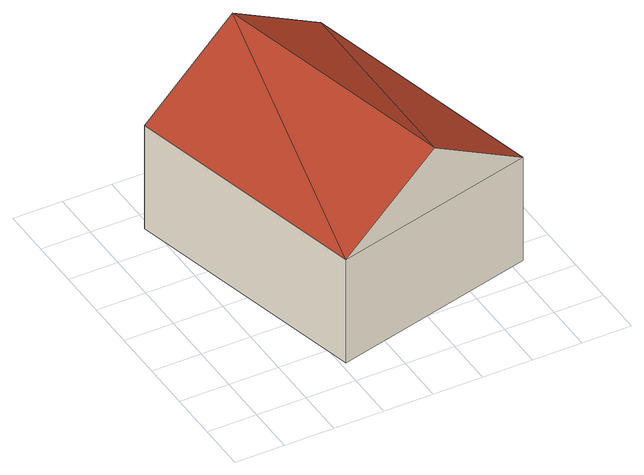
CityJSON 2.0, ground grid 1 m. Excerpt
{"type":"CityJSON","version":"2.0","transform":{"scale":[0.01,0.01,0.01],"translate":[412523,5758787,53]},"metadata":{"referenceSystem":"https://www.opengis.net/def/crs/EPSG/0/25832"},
"CityObjects":{
"building1":{"type":"Building","attributes":{"Gemeindeschluessel":"05515000","Geometrietyp2DReferenz":"3000","function":"31001_1310","roofType":"3100","measuredHeight":3.65},"geometry":[{"type":"Solid","lod":"2","boundaries":[[[[0,1,2,3]],[[4,5,1,0]],[[6,7,5,4]],[[3,2,7,6]],[[0,8,4]],[[6,9,3]],[[3,9,8]],[[8,0,3]],[[9,6,4]],[[4,8,9]],[[1,5,7,2]]]],"semantics":{"surfaces":[{"type":"WallSurface"},{"type":"RoofSurface"},{"type":"GroundSurface"}],"values":[[0,0,0,0,0,0,1,1,1,1,2]]}}]}
},
"vertices":[
[88,562,303],[88,562,73],[210,53,73],[210,53,303],[503,667,303],[503,667,73],[625,156,303],[625,156,73],[295,615,439],[418,104,439]
]}
